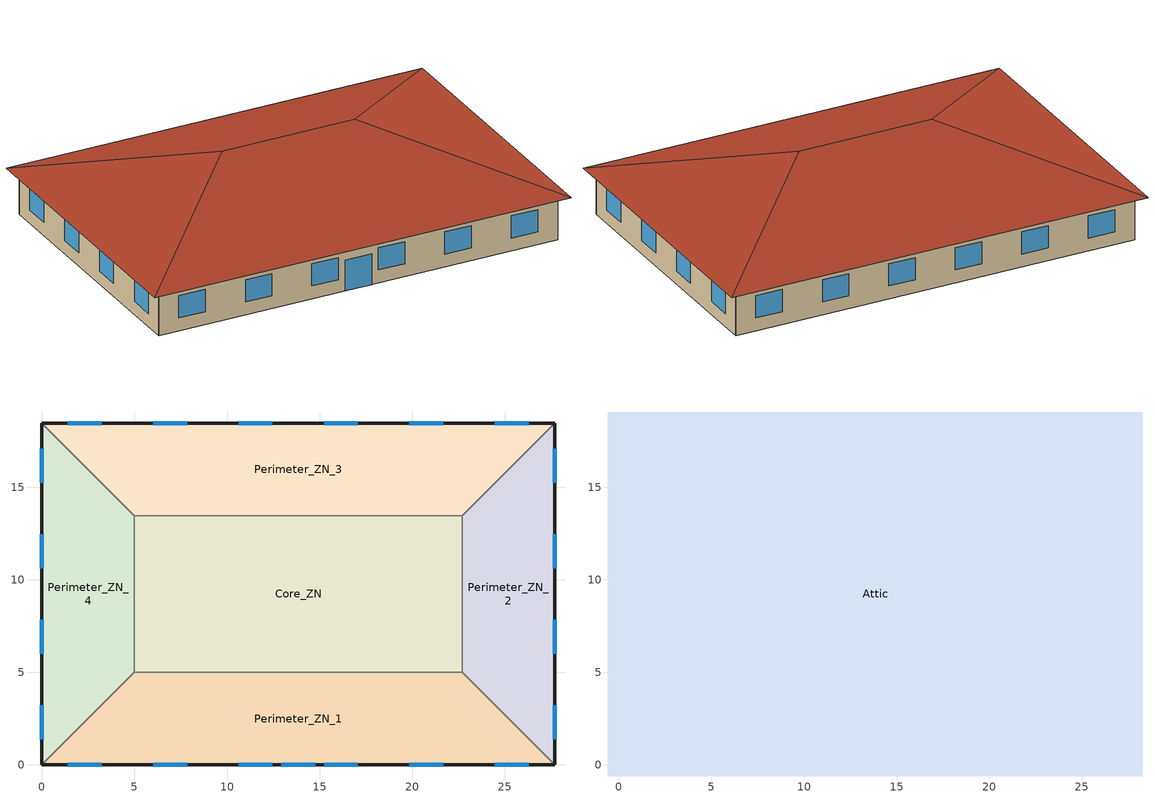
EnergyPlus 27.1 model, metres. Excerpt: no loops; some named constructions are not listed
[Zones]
Core_ZN
 floor ground (ext-slab): 5,13.46 22.69,13.46 22.69,5 5,5 z0
 wall to Perimeter_ZN_1 (int-walls): 5,5 22.69,5 z0:3.05
 wall to Perimeter_ZN_2 (int-walls): 22.69,5 22.69,13.46 z0:3.05
 wall to Perimeter_ZN_3 (int-walls): 22.69,13.46 5,13.46 z0:3.05
 wall to Perimeter_ZN_4 (int-walls): 5,13.46 5,5 z0:3.05
Perimeter_ZN_1
 floor ground (ext-slab): 27.69,0 0,0 5,5 22.69,5 z0
 wall outside (ext-walls): 0,0 27.69,0 z0:3.05
 wall to Perimeter_ZN_4 (int-walls): 5,5 0,0 z0:3.05
 wall to Perimeter_ZN_2 (int-walls): 27.69,0 22.69,5 z0:3.05
 window (TCwindow): 1.39,0 3.22,0 z0.9:2.42
 window (window_south): 6.01,0 7.84,0 / 10.62,0 12.45,0 / 15.24,0 17.07,0 / 19.85,0 21.68,0 / 24.47,0 26.3,0 z0.9:2.42; 12.93,0 14.76,0 z0:2.13
Perimeter_ZN_2
 floor ground (ext-slab): 22.69,13.46 27.69,18.46 27.69,0 22.69,5 z0
 wall outside (ext-walls): 27.69,0 27.69,18.46 z0:3.05
 wall to Perimeter_ZN_3 (int-walls): 27.69,18.46 22.69,13.46 z0:3.05
 window (window_east): 27.69,15.24 27.69,17.07 / 27.69,10.62 27.69,12.45 / 27.69,6.01 27.69,7.84 / 27.69,1.39 27.69,3.22 z0.9:2.42
Perimeter_ZN_3
 floor ground (ext-slab): 5,13.46 0,18.46 27.69,18.46 22.69,13.46 z0
 wall outside (ext-walls): 27.69,18.46 0,18.46 z0:3.05
 wall to Perimeter_ZN_4 (int-walls): 0,18.46 5,13.46 z0:3.05
 window (window_north): 26.3,18.46 24.47,18.46 / 21.68,18.46 19.85,18.46 / 17.07,18.46 15.24,18.46 / 12.45,18.46 10.62,18.46 / 7.84,18.46 6.01,18.46 / 3.22,18.46 1.39,18.46 z0.9:2.42
Perimeter_ZN_4
 floor ground (ext-slab): 5,5 0,0 0,18.46 5,13.46 z0
 wall outside (ext-walls): 0,18.46 0,0 z0:3.05
 window (window_west): 0,3.22 0,1.39 / 0,7.84 0,6.01 / 0,12.45 0,10.62 / 0,17.07 0,15.24 z0.9:2.42
Attic
 floor ground (exposed-floor): -0.6,19.06 0,18.46 0,0 -0.6,-0.6 z3.05; 0,0 27.69,0 28.29,-0.6 -0.6,-0.6 z3.05; 28.29,19.06 28.29,-0.6 27.69,0 27.69,18.46 z3.05; -0.6,19.06 28.29,19.06 27.69,18.46 0,18.46 z3.05
 floor to Perimeter_ZN_1 (INT-FLOOR-TOPSIDE): 0,0 5,5 22.69,5 27.69,0 z3.05
 floor to Perimeter_ZN_4 (INT-FLOOR-TOPSIDE): 5,13.46 5,5 0,0 0,18.46 z3.05
 floor to Perimeter_ZN_2 (INT-FLOOR-TOPSIDE): 22.69,5 22.69,13.46 27.69,18.46 27.69,0 z3.05
 floor to Core_ZN (INT-FLOOR-TOPSIDE): 5,13.46 22.69,13.46 22.69,5 5,5 z3.05
 floor to Perimeter_ZN_3 (INT-FLOOR-TOPSIDE): 0,18.46 27.69,18.46 22.69,13.46 5,13.46 z3.05
 roof outside (roofs): 28.29,19.06,3.05 -0.6,19.06,3.05 9.23,9.23,6.33 18.46,9.23,6.33; -0.6,19.06,3.05 -0.6,-0.6,3.05 9.23,9.23,6.33; 28.29,-0.6,3.05 28.29,19.06,3.05 18.46,9.23,6.33; -0.6,-0.6,3.05 28.29,-0.6,3.05 18.46,9.23,6.33 9.23,9.23,6.33
[MaterialProperty:GlazingSpectralData]
WO18RT35SP: 0.3, 0, 0.04, 0.04, 0.305, 0, 0.04, 0.04, 0.31, 0, 0.04, 0.04, 0.315, 0, 0.04, 0.04, 0.32, 0, 0.04, 0.04, 0.325, 0, 0.04, 0.04, 0.33, 0, 0.04, 0.04, 0.335, 0, 0.04, 0.04, 0.34, 0, 0.04, 0.04, 0.345, 0, 0.04, 0.04, 0.35, 0, 0.04, 0.04, 0.355, 0.003, 0.04, 0.04, 0.36, 0.004, 0.04, 0.04, 0.365, 0.005, 0.04, 0.04, 0.37, 0.006, 0.04, 0.04, 0.375, 0.007, 0.04, 0.04, 0.38, 0.008, 0.04, 0.04, 0.385, 0.015, 0.041, 0.041, 0.39, 0.041, 0.042, 0.042, 0.395, 0.089, 0.044, 0.044, 0.4, 0.132, 0.045, 0.045, 0.405, 0.157, 0.046, 0.046, 0.41, 0.188, 0.048, 0.048, 0.415, 0.222, 0.049, 0.049, 0.42, 0.256, 0.05, 0.05, 0.425, 0.293, 0.052, 0.052, 0.43, 0.336, 0.053, 0.053, 0.435, 0.371, 0.055, 0.055, 0.44, 0.412, 0.056, 0.056, 0.445, 0.446, 0.058, 0.058, 0.45, 0.474, 0.059, 0.059, 0.455, 0.498, 0.06, 0.06, 0.46, 0.52, 0.061, 0.061, 0.465, 0.542, 0.062, 0.062, 0.47, 0.567, 0.063, 0.063, 0.475, 0.591, 0.064, 0.064, 0.48, 0.618, 0.065, 0.065, 0.485, 0.643, 0.066, 0.066, 0.49, 0.666, 0.067, 0.067, 0.495, 0.683, 0.067, 0.067, 0.5, 0.691, 0.068, 0.068, 0.505, 0.684, 0.067, 0.067, 0.51, 0.668, 0.067, 0.067, 0.515, 0.648, 0.066, 0.066, 0.52, 0.632, 0.065, 0.065, 0.525, 0.624, 0.065, 0.065, 0.53, 0.622, 0.065, 0.065, 0.535, 0.624, 0.065, 0.065, 0.54, 0.627, 0.065, 0.065, 0.545, 0.63, 0.065, 0.065, 0.55, 0.635, 0.065, 0.065, 0.555, 0.636, 0.065, 0.065, 0.56, 0.636, 0.065, 0.065, 0.565, 0.635, 0.065, 0.065, 0.57, 0.63, 0.065, 0.065, 0.575, 0.624, 0.065, 0.065, 0.58, 0.616, 0.065, 0.065, 0.585, 0.607, 0.064, 0.064, 0.59, 0.597, 0.064, 0.064, 0.595, 0.588, 0.064, 0.064, 0.6, 0.581, 0.063, 0.063, 0.605, 0.573, 0.063, 0.063, 0.61, 0.567, 0.063, 0.063, 0.615, 0.56, 0.062, 0.062, 0.62, 0.555, 0.062, 0.062, 0.625, 0.551, 0.062, 0.062, 0.63, 0.547, 0.062, 0.062, 0.635, 0.545, 0.062, 0.062, 0.64, 0.544, 0.062, 0.062, 0.645, 0.545, 0.062, 0.062, 0.65, 0.545, 0.062, 0.062, 0.655, 0.547, 0.062, 0.062, 0.66, 0.551, 0.062, 0.062, 0.665, 0.555, 0.062, 0.062, 0.67, 0.559, 0.062, 0.062, 0.675, 0.564, 0.063, 0.063, 0.68, 0.569, 0.063, 0.063, 0.685, 0.573, 0.063, 0.063, 0.69, 0.578, 0.063, 0.063, 0.695, 0.583, 0.063, 0.063, 0.7, 0.588, 0.064, 0.064, 0.705, 0.595, 0.064, 0.064, 0.71, 0.601, 0.064, 0.064, 0.715, 0.608, 0.064, 0.064, 0.72, 0.612, 0.064, 0.064, 0.725, 0.615, 0.065, 0.065, 0.73, 0.62, 0.065, 0.065, 0.735, 0.624, 0.065, 0.065, 0.74, 0.628, 0.065, 0.065, 0.745, 0.632, 0.065, 0.065, 0.75, 0.636, 0.065, 0.065, 0.755, 0.64, 0.066, 0.066, 0.76, 0.647, 0.066, 0.066, 0.765, 0.651, 0.066, 0.066, 0.77, 0.656, 0.066, 0.066, 0.775, 0.661, 0.066, 0.066, 0.78, 0.662, 0.066, 0.066, 0.785, 0.666, 0.067, 0.067, 0.79, 0.669, 0.067, 0.067, 0.795, 0.671, 0.067, 0.067, 0.8, 0.676, 0.067, 0.067, 0.805, 0.678, 0.067, 0.067, 0.81, 0.678, 0.067, 0.067, 0.815, 0.68, 0.067, 0.067, 0.82, 0.681, 0.067, 0.067, 0.825, 0.681, 0.067, 0.067, 0.83, 0.68, 0.067, 0.067, 0.835, 0.682, 0.067, 0.067, 0.84, 0.678, 0.067, 0.067, 0.845, 0.678, 0.067, 0.067, 0.85, 0.677, 0.067, 0.067, 0.855, 0.675, 0.067, 0.067, 0.86, 0.672, 0.067, 0.067, 0.865, 0.671, 0.067, 0.067, 0.87, 0.671, 0.067, 0.067, 0.875, 0.67, 0.067, 0.067, 0.88, 0.665, 0.067, 0.067, 0.885, 0.665, 0.067, 0.067, 0.89, 0.659, 0.066, 0.066, 0.895, 0.658, 0.066, 0.066, 0.9, 0.655, 0.066, 0.066, 0.905, 0.648, 0.066, 0.066, 0.91, 0.642, 0.066, 0.066, 0.915, 0.638, 0.066, 0.066, 0.92, 0.634, 0.065, 0.065, 0.925, 0.633, 0.065, 0.065, 0.93, 0.629, 0.065, 0.065, 0.935, 0.628, 0.065, 0.065, 0.94, 0.622, 0.065, 0.065, 0.945, 0.619, 0.065, 0.065, 0.95, 0.616, 0.065, 0.065, 0.955, 0.612, 0.064, 0.064, 0.96, 0.605, 0.064, 0.064, 0.965, 0.602, 0.064, 0.064, 0.97, 0.597, 0.064, 0.064, 0.975, 0.593, 0.064, 0.064, 0.98, 0.591, 0.064, 0.064, 0.985, 0.588, 0.064, 0.064, 0.99, 0.581, 0.063, 0.063, 0.995, 0.576, 0.063, 0.063, 1, 0.572, 0.063, 0.063, 1.005, 0.57, 0.063, 0.063, 1.01, 0.569, 0.063, 0.063, 1.015, 0.568, 0.063, 0.063, 1.02, 0.568, 0.063, 0.063, 1.025, 0.568, 0.063, 0.063, 1.03, 0.57, 0.063, 0.063, 1.035, 0.572, 0.063, 0.063, 1.04, 0.575, 0.063, 0.063, 1.045, 0.581, 0.063, 0.063, 1.05, 0.585, 0.063, 0.063, 1.055, 0.59, 0.064, 0.064, 1.06, 0.593, 0.064, 0.064, 1.065, 0.596, 0.064, 0.064, 1.07, 0.598, 0.064, 0.064, 1.075, 0.602, 0.064, 0.064, 1.08, 0.605, 0.064, 0.064, 1.085, 0.612, 0.064, 0.064, 1.09, 0.617, 0.065, 0.065, 1.095, 0.622, 0.065, 0.065, 1.1, 0.626, 0.065, 0.065, 1.105, 0.629, 0.065, 0.065, 1.11, 0.634, 0.065, 0.065, 1.115, 0.636, 0.065, 0.065, 1.12, 0.638, 0.066, 0.066, 1.125, 0.639, 0.066, 0.066, 1.13, 0.64, 0.066, 0.066, 1.135, 0.638, 0.066, 0.066, 1.14, 0.638, 0.066, 0.066, 1.145, 0.637, 0.065, 0.065, 1.15, 0.634, 0.065, 0.065, 1.155, 0.632, 0.065, 0.065, 1.16, 0.632, 0.065, 0.065, 1.165, 0.631, 0.065, 0.065, 1.17, 0.627, 0.065, 0.065, 1.175, 0.624, 0.065, 0.065, 1.18, 0.618, 0.065, 0.065, 1.185, 0.611, 0.064, 0.064, 1.19, 0.601, 0.064, 0.064, 1.195, 0.6, 0.064, 0.064, 1.2, 0.605, 0.064, 0.064, 1.205, 0.611, 0.064, 0.064, 1.21, 0.619, 0.065, 0.065, 1.215, 0.625, 0.065, 0.065, 1.22, 0.634, 0.065, 0.065, 1.225, 0.64, 0.066, 0.066, 1.23, 0.644, 0.066, 0.066, 1.235, 0.647, 0.066, 0.066, 1.24, 0.65, 0.066, 0.066, 1.245, 0.653, 0.066, 0.066, 1.25, 0.656, 0.066, 0.066, 1.255, 0.658, 0.066, 0.066, 1.26, 0.661, 0.066, 0.066, 1.265, 0.662, 0.066, 0.066, 1.27, 0.667, 0.067, 0.067, 1.275, 0.668, 0.067, 0.067, 1.28, 0.671, 0.067, 0.067, 1.285, 0.675, 0.067, 0.067, 1.29, 0.678, 0.067, 0.067, 1.295, 0.679, 0.067, 0.067, 1.3, 0.682, 0.067, 0.067, 1.305, 0.684, 0.067, 0.067, 1.31, 0.687, 0.067, 0.067, 1.315, 0.689, 0.068, 0.068, 1.32, 0.692, 0.068, 0.068, 1.325, 0.693, 0.068, 0.068, 1.33, 0.695, 0.068, 0.068, 1.335, 0.697, 0.068, 0.068, 1.34, 0.698, 0.068, 0.068, 1.345, 0.698, 0.068, 0.068, 1.35, 0.698, 0.068, 0.068, 1.355, 0.695, 0.068, 0.068, 1.36, 0.692, 0.068, 0.068, 1.365, 0.692, 0.068, 0.068, 1.37, 0.687, 0.067, 0.067, 1.375, 0.682, 0.067, 0.067, 1.38, 0.676, 0.067, 0.067, 1.385, 0.678, 0.067, 0.067, 1.39, 0.676, 0.067, 0.067, 1.395, 0.675, 0.067, 0.067, 1.4, 0.676, 0.067, 0.067, 1.405, 0.675, 0.067, 0.067, 1.41, 0.671, 0.067, 0.067, 1.415, 0.67, 0.067, 0.067, 1.42, 0.673, 0.067, 0.067, 1.425, 0.671, 0.067, 0.067, 1.43, 0.668, 0.067, 0.067, 1.435, 0.67, 0.067, 0.067, 1.44, 0.67, 0.067, 0.067, 1.445, 0.668, 0.067, 0.067, 1.45, 0.67, 0.067, 0.067, 1.455, 0.67, 0.067, 0.067, 1.46, 0.673, 0.067, 0.067, 1.465, 0.676, 0.067, 0.067, 1.47, 0.681, 0.067, 0.067, 1.475, 0.684, 0.067, 0.067, 1.48, 0.689, 0.068, 0.068, 1.485, 0.69, 0.068, 0.068, 1.49, 0.695, 0.068, 0.068, 1.495, 0.698, 0.068, 0.068, 1.5, 0.703, 0.068, 0.068, 1.505, 0.706, 0.068, 0.068, 1.51, 0.711, 0.068, 0.068, 1.515, 0.714, 0.069, 0.069, 1.52, 0.718, 0.069, 0.069, 1.525, 0.719, 0.069, 0.069, 1.53, 0.724, 0.069, 0.069, 1.535, 0.724, 0.069, 0.069, 1.54, 0.728, 0.069, 0.069, 1.545, 0.728, 0.069, 0.069, 1.55, 0.728, 0.069, 0.069, 1.555, 0.728, 0.069, 0.069, 1.56, 0.728, 0.069, 0.069, 1.565, 0.728, 0.069, 0.069, 1.57, 0.728, 0.069, 0.069, 1.575, 0.728, 0.069, 0.069, 1.58, 0.729, 0.069, 0.069, 1.585, 0.731, 0.069, 0.069, 1.59, 0.733, 0.069, 0.069, 1.595, 0.735, 0.069, 0.069, 1.6, 0.736, 0.069, 0.069, 1.605, 0.738, 0.07, 0.07, 1.61, 0.74, 0.07, 0.07, 1.615, 0.741, 0.07, 0.07, 1.62, 0.741, 0.07, 0.07, 1.625, 0.741, 0.07, 0.07, 1.63, 0.741, 0.07, 0.07, 1.635, 0.741, 0.07, 0.07, 1.64, 0.741, 0.07, 0.07, 1.645, 0.743, 0.07, 0.07, 1.65, 0.741, 0.07, 0.07, 1.655, 0.74, 0.07, 0.07, 1.66, 0.736, 0.069, 0.069, 1.665, 0.735, 0.069, 0.069, 1.67, 0.724, 0.069, 0.069, 1.675, 0.716, 0.069, 0.069, 1.68, 0.698, 0.068, 0.068, 1.685, 0.673, 0.067, 0.067, 1.69, 0.608, 0.064, 0.064, 1.695, 0.574, 0.063, 0.063, 1.7, 0.521, 0.061, 0.061, 1.705, 0.493, 0.06, 0.06, 1.71, 0.499, 0.06, 0.06, 1.715, 0.507, 0.06, 0.06, 1.72, 0.512, 0.06, 0.06, 1.725, 0.526, 0.061, 0.061, 1.73, 0.548, 0.062, 0.062, 1.735, 0.546, 0.062, 0.062, 1.74, 0.533, 0.061, 0.061, 1.745, 0.527, 0.061, 0.061, 1.75, 0.522, 0.061, 0.061, 1.755, 0.53, 0.061, 0.061, 1.76, 0.552, 0.062, 0.062, 1.765, 0.568, 0.063, 0.063, 1.77, 0.589, 0.064, 0.064, 1.775, 0.6, 0.064, 0.064, 1.78, 0.619, 0.065, 0.065, 1.785, 0.625, 0.065, 0.065, 1.79, 0.63, 0.065, 0.065, 1.795, 0.632, 0.065, 0.065, 1.8, 0.635, 0.065, 0.065, 1.805, 0.637, 0.065, 0.065, 1.81, 0.638, 0.066, 0.066, 1.815, 0.638, 0.066, 0.066, 1.82, 0.638, 0.066, 0.066, 1.825, 0.64, 0.066, 0.066, 1.83, 0.646, 0.066, 0.066, 1.835, 0.649, 0.066, 0.066, 1.84, 0.656, 0.066, 0.066, 1.845, 0.658, 0.066, 0.066, 1.85, 0.667, 0.067, 0.067, 1.855, 0.673, 0.067, 0.067, 1.86, 0.681, 0.067, 0.067, 1.865, 0.681, 0.067, 0.067, 1.87, 0.684, 0.067, 0.067, 1.875, 0.687, 0.067, 0.067, 1.88, 0.687, 0.067, 0.067, 1.885, 0.685, 0.067, 0.067, 1.89, 0.685, 0.067, 0.067, 1.895, 0.685, 0.067, 0.067, 1.9, 0.689, 0.068, 0.068, 1.905, 0.682, 0.067, 0.067, 1.91, 0.682, 0.067, 0.067, 1.915, 0.679, 0.067, 0.067, 1.92, 0.681, 0.067, 0.067, 1.925, 0.678, 0.067, 0.067, 1.93, 0.679, 0.067, 0.067, 1.935, 0.679, 0.067, 0.067, 1.94, 0.679, 0.067, 0.067, 1.945, 0.681, 0.067, 0.067, 1.95, 0.684, 0.067, 0.067, 1.955, 0.685, 0.067, 0.067, 1.96, 0.687, 0.067, 0.067, 1.965, 0.685, 0.067, 0.067, 1.97, 0.685, 0.067, 0.067, 1.975, 0.687, 0.067, 0.067, 1.98, 0.684, 0.067, 0.067, 1.985, 0.684, 0.067, 0.067, 1.99, 0.682, 0.067, 0.067, 1.995, 0.681, 0.067, 0.067, 2, 0.678, 0.067, 0.067, 2.005, 0.673, 0.067, 0.067, 2.01, 0.662, 0.066, 0.066, 2.015, 0.655, 0.066, 0.066, 2.02, 0.646, 0.066, 0.066, 2.025, 0.638, 0.066, 0.066, 2.03, 0.63, 0.065, 0.065, 2.035, 0.622, 0.065, 0.065, 2.04, 0.614, 0.065, 0.065, 2.045, 0.608, 0.064, 0.064, 2.05, 0.598, 0.064, 0.064, 2.055, 0.593, 0.064, 0.064, 2.06, 0.582, 0.063, 0.063, 2.065, 0.575, 0.063, 0.063, 2.07, 0.569, 0.063, 0.063, 2.075, 0.568, 0.063, 0.063, 2.08, 0.565, 0.063, 0.063, 2.085, 0.565, 0.063, 0.063, 2.09, 0.566, 0.063, 0.063, 2.095, 0.566, 0.063, 0.063, 2.1, 0.57, 0.063, 0.063, 2.105, 0.571, 0.063, 0.063, 2.11, 0.575, 0.063, 0.063, 2.115, 0.577, 0.063, 0.063, 2.12, 0.581, 0.063, 0.063, 2.125, 0.582, 0.063, 0.063, 2.13, 0.582, 0.063, 0.063, 2.135, 0.581, 0.063, 0.063, 2.14, 0.582, 0.063, 0.063, 2.145, 0.583, 0.063, 0.063, 2.15, 0.586, 0.063, 0.063, 2.155, 0.585, 0.063, 0.063, 2.16, 0.585, 0.063, 0.063, 2.165, 0.585, 0.063, 0.063, 2.17, 0.585, 0.063, 0.063, 2.175, 0.585, 0.063, 0.063, 2.18, 0.583, 0.063, 0.063, 2.185, 0.581, 0.063, 0.063, 2.19, 0.573, 0.063, 0.063, 2.195, 0.569, 0.063, 0.063, 2.2, 0.56, 0.062, 0.062, 2.205, 0.556, 0.062, 0.062, 2.21, 0.551, 0.062, 0.062, 2.215, 0.545, 0.062, 0.062, 2.22, 0.532, 0.061, 0.061, 2.225, 0.521, 0.061, 0.061, 2.23, 0.505, 0.06, 0.06, 2.235, 0.486, 0.059, 0.059, 2.24, 0.456, 0.058, 0.058, 2.245, 0.429, 0.057, 0.057, 2.25, 0.375, 0.055, 0.055, 2.255, 0.33, 0.053, 0.053, 2.26, 0.263, 0.051, 0.051, 2.265, 0.22, 0.049, 0.049, 2.27, 0.167, 0.047, 0.047, 2.275, 0.142, 0.046, 0.046, 2.28, 0.111, 0.044, 0.044, 2.285, 0.093, 0.044, 0.044, 2.29, 0.076, 0.043, 0.043, 2.295, 0.063, 0.043, 0.043, 2.3, 0.052, 0.042, 0.042, 2.305, 0.049, 0.042, 0.042, 2.31, 0.057, 0.042, 0.042, 2.315, 0.068, 0.043, 0.043, 2.32, 0.084, 0.043, 0.043, 2.325, 0.089, 0.044, 0.044, 2.33, 0.097, 0.044, 0.044, 2.335, 0.099, 0.044, 0.044, 2.34, 0.1, 0.044, 0.044, 2.345, 0.1, 0.044, 0.044, 2.35, 0.101, 0.044, 0.044, 2.355, 0.11, 0.044, 0.044, 2.36, 0.121, 0.045, 0.045, 2.365, 0.125, 0.045, 0.045, 2.37, 0.13, 0.045, 0.045, 2.375, 0.132, 0.045, 0.045, 2.38, 0.131, 0.045, 0.045, 2.385, 0.131, 0.045, 0.045, 2.39, 0.134, 0.045, 0.045, 2.395, 0.138, 0.046, 0.046, 2.4, 0.143, 0.046, 0.046, 2.405, 0.148, 0.046, 0.046, 2.41, 0.153, 0.046, 0.046, 2.415, 0.152, 0.046, 0.046, 2.42, 0.149, 0.046, 0.046, 2.425, 0.144, 0.046, 0.046, 2.43, 0.132, 0.045, 0.045, 2.435, 0.128, 0.045, 0.045, 2.44, 0.125, 0.045, 0.045, 2.445, 0.124, 0.045, 0.045, 2.45, 0.116, 0.045, 0.045, 2.455, 0.113, 0.045, 0.045, 2.46, 0.114, 0.045, 0.045, 2.465, 0.117, 0.045, 0.045, 2.47, 0.126, 0.045, 0.045, 2.475, 0.128, 0.045, 0.045, 2.48, 0.129, 0.045, 0.045, 2.485, 0.135, 0.045, 0.045, 2.49, 0.145, 0.046, 0.046, 2.495, 0.15, 0.046, 0.046, 2.5, 0.155, 0.046, 0.046
WO18RT37SP: 0.3, 0, 0.04, 0.04, 0.305, 0, 0.04, 0.04, 0.31, 0, 0.04, 0.04, 0.315, 0, 0.04, 0.04, 0.32, 0, 0.04, 0.04, 0.325, 0, 0.04, 0.04, 0.33, 0, 0.04, 0.04, 0.335, 0, 0.04, 0.04, 0.34, 0, 0.04, 0.04, 0.345, 0, 0.04, 0.04, 0.35, 0, 0.04, 0.04, 0.355, 0.003, 0.04, 0.04, 0.36, 0.003, 0.04, 0.04, 0.365, 0.004, 0.04, 0.04, 0.37, 0.004, 0.04, 0.04, 0.375, 0.005, 0.04, 0.04, 0.38, 0.005, 0.04, 0.04, 0.385, 0.011, 0.04, 0.04, 0.39, 0.032, 0.041, 0.041, 0.395, 0.079, 0.043, 0.043, 0.4, 0.123, 0.045, 0.045, 0.405, 0.148, 0.046, 0.046, 0.41, 0.178, 0.047, 0.047, 0.415, 0.21, 0.048, 0.048, 0.42, 0.243, 0.05, 0.05, 0.425, 0.279, 0.051, 0.051, 0.43, 0.321, 0.053, 0.053, 0.435, 0.355, 0.054, 0.054, 0.44, 0.395, 0.056, 0.056, 0.445, 0.429, 0.057, 0.057, 0.45, 0.457, 0.058, 0.058, 0.455, 0.48, 0.059, 0.059, 0.46, 0.502, 0.06, 0.06, 0.465, 0.524, 0.061, 0.061, 0.47, 0.55, 0.062, 0.062, 0.475, 0.575, 0.063, 0.063, 0.48, 0.603, 0.064, 0.064, 0.485, 0.629, 0.065, 0.065, 0.49, 0.654, 0.066, 0.066, 0.495, 0.671, 0.067, 0.067, 0.5, 0.679, 0.067, 0.067, 0.505, 0.671, 0.067, 0.067, 0.51, 0.652, 0.066, 0.066, 0.515, 0.63, 0.065, 0.065, 0.52, 0.612, 0.064, 0.064, 0.525, 0.603, 0.064, 0.064, 0.53, 0.6, 0.064, 0.064, 0.535, 0.603, 0.064, 0.064, 0.54, 0.606, 0.064, 0.064, 0.545, 0.61, 0.064, 0.064, 0.55, 0.615, 0.065, 0.065, 0.555, 0.617, 0.065, 0.065, 0.56, 0.617, 0.065, 0.065, 0.565, 0.616, 0.065, 0.065, 0.57, 0.612, 0.064, 0.064, 0.575, 0.606, 0.064, 0.064, 0.58, 0.598, 0.064, 0.064, 0.585, 0.589, 0.064, 0.064, 0.59, 0.579, 0.063, 0.063, 0.595, 0.571, 0.063, 0.063, 0.6, 0.564, 0.063, 0.063, 0.605, 0.557, 0.062, 0.062, 0.61, 0.551, 0.062, 0.062, 0.615, 0.545, 0.062, 0.062, 0.62, 0.54, 0.062, 0.062, 0.625, 0.536, 0.061, 0.061, 0.63, 0.533, 0.061, 0.061, 0.635, 0.531, 0.061, 0.061, 0.64, 0.531, 0.061, 0.061, 0.645, 0.532, 0.061, 0.061, 0.65, 0.532, 0.061, 0.061, 0.655, 0.535, 0.061, 0.061, 0.66, 0.54, 0.062, 0.062, 0.665, 0.544, 0.062, 0.062, 0.67, 0.549, 0.062, 0.062, 0.675, 0.554, 0.062, 0.062, 0.68, 0.559, 0.062, 0.062, 0.685, 0.563, 0.063, 0.063, 0.69, 0.569, 0.063, 0.063, 0.695, 0.575, 0.063, 0.063, 0.7, 0.58, 0.063, 0.063, 0.705, 0.587, 0.063, 0.063, 0.71, 0.593, 0.064, 0.064, 0.715, 0.602, 0.064, 0.064, 0.72, 0.606, 0.064, 0.064, 0.725, 0.61, 0.064, 0.064, 0.73, 0.615, 0.065, 0.065, 0.735, 0.619, 0.065, 0.065, 0.74, 0.624, 0.065, 0.065, 0.745, 0.627, 0.065, 0.065, 0.75, 0.632, 0.065, 0.065, 0.755, 0.637, 0.065, 0.065, 0.76, 0.643, 0.066, 0.066, 0.765, 0.648, 0.066, 0.066, 0.77, 0.653, 0.066, 0.066, 0.775, 0.658, 0.066, 0.066, 0.78, 0.659, 0.066, 0.066, 0.785, 0.663, 0.067, 0.067, 0.79, 0.666, 0.067, 0.067, 0.795, 0.669, 0.067, 0.067, 0.8, 0.674, 0.067, 0.067, 0.805, 0.675, 0.067, 0.067, 0.81, 0.676, 0.067, 0.067, 0.815, 0.679, 0.067, 0.067, 0.82, 0.679, 0.067, 0.067, 0.825, 0.679, 0.067, 0.067, 0.83, 0.679, 0.067, 0.067, 0.835, 0.68, 0.067, 0.067, 0.84, 0.677, 0.067, 0.067, 0.845, 0.676, 0.067, 0.067, 0.85, 0.676, 0.067, 0.067, 0.855, 0.674, 0.067, 0.067, 0.86, 0.671, 0.067, 0.067, 0.865, 0.669, 0.067, 0.067, 0.87, 0.669, 0.067, 0.067, 0.875, 0.668, 0.067, 0.067, 0.88, 0.663, 0.067, 0.067, 0.885, 0.663, 0.067, 0.067, 0.89, 0.658, 0.066, 0.066, 0.895, 0.657, 0.066, 0.066, 0.9, 0.653, 0.066, 0.066, 0.905, 0.646, 0.066, 0.066, 0.91, 0.641, 0.066, 0.066, 0.915, 0.636, 0.065, 0.065, 0.92, 0.632, 0.065, 0.065, 0.925, 0.631, 0.065, 0.065, 0.93, 0.627, 0.065, 0.065, 0.935, 0.626, 0.065, 0.065, 0.94, 0.619, 0.065, 0.065, 0.945, 0.617, 0.065, 0.065, 0.95, 0.614, 0.065, 0.065, 0.955, 0.609, 0.064, 0.064, 0.96, 0.603, 0.064, 0.064, 0.965, 0.599, 0.064, 0.064, 0.97, 0.594, 0.064, 0.064, 0.975, 0.59, 0.064, 0.064, 0.98, 0.588, 0.064, 0.064, 0.985, 0.585, 0.063, 0.063, 0.99, 0.578, 0.063, 0.063, 0.995, 0.573, 0.063, 0.063, 1, 0.568, 0.063, 0.063, 1.005, 0.566, 0.063, 0.063, 1.01, 0.565, 0.063, 0.063, 1.015, 0.564, 0.063, 0.063, 1.02, 0.564, 0.063, 0.063, 1.025, 0.564, 0.063, 0.063, 1.03, 0.565, 0.063, 0.063, 1.035, 0.567, 0.063, 0.063, 1.04, 0.57, 0.063, 0.063, 1.045, 0.577, 0.063, 0.063, 1.05, 0.581, 0.063, 0.063, 1.055, 0.586, 0.063, 0.063, 1.06, 0.59, 0.064, 0.064, 1.065, 0.593, 0.064, 0.064, 1.07, 0.595, 0.064, 0.064, 1.075, 0.599, 0.064, 0.064, 1.08, 0.603, 0.064, 0.064, 1.085, 0.61, 0.064, 0.064, 1.09, 0.615, 0.065, 0.065, 1.095, 0.62, 0.065, 0.065, 1.1, 0.625, 0.065, 0.065, 1.105, 0.628, 0.065, 0.065, 1.11, 0.633, 0.065, 0.065, 1.115, 0.635, 0.065, 0.065, 1.12, 0.638, 0.066, 0.066, 1.125, 0.639, 0.066, 0.066, 1.13, 0.64, 0.066, 0.066, 1.135, 0.638, 0.066, 0.066, 1.14, 0.638, 0.066, 0.066, 1.145, 0.637, 0.065, 0.065, 1.15, 0.634, 0.065, 0.065, 1.155, 0.632, 0.065, 0.065, 1.16, 0.632, 0.065, 0.065, 1.165, 0.631, 0.065, 0.065, 1.17, 0.627, 0.065, 0.065, 1.175, 0.624, 0.065, 0.065, 1.18, 0.618, 0.065, 0.065, 1.185, 0.611, 0.064, 0.064, 1.19, 0.601, 0.064, 0.064, 1.195, 0.6, 0.064, 0.064, 1.2, 0.605, 0.064, 0.064, 1.205, 0.611, 0.064, 0.064, 1.21, 0.619, 0.065, 0.065, 1.215, 0.625, 0.065, 0.065, 1.22, 0.634, 0.065, 0.065, 1.225, 0.64, 0.066, 0.066, 1.23, 0.644, 0.066, 0.066, 1.235, 0.647, 0.066, 0.066, 1.24, 0.65, 0.066, 0.066, 1.245, 0.653, 0.066, 0.066, 1.25, 0.656, 0.066, 0.066, 1.255, 0.658, 0.066, 0.066, 1.26, 0.661, 0.066, 0.066, 1.265, 0.662, 0.066, 0.066, 1.27, 0.667, 0.067, 0.067, 1.275, 0.668, 0.067, 0.067, 1.28, 0.671, 0.067, 0.067, 1.285, 0.675, 0.067, 0.067, 1.29, 0.678, 0.067, 0.067, 1.295, 0.679, 0.067, 0.067, 1.3, 0.682, 0.067, 0.067, 1.305, 0.684, 0.067, 0.067, 1.31, 0.687, 0.067, 0.067, 1.315, 0.689, 0.068, 0.068, 1.32, 0.692, 0.068, 0.068, 1.325, 0.693, 0.068, 0.068, 1.33, 0.695, 0.068, 0.068, 1.335, 0.697, 0.068, 0.068, 1.34, 0.698, 0.068, 0.068, 1.345, 0.698, 0.068, 0.068, 1.35, 0.698, 0.068, 0.068, 1.355, 0.695, 0.068, 0.068, 1.36, 0.692, 0.068, 0.068, 1.365, 0.692, 0.068, 0.068, 1.37, 0.687, 0.067, 0.067, 1.375, 0.682, 0.067, 0.067, 1.38, 0.676, 0.067, 0.067, 1.385, 0.678, 0.067, 0.067, 1.39, 0.676, 0.067, 0.067, 1.395, 0.675, 0.067, 0.067, 1.4, 0.676, 0.067, 0.067, 1.405, 0.675, 0.067, 0.067, 1.41, 0.671, 0.067, 0.067, 1.415, 0.67, 0.067, 0.067, 1.42, 0.673, 0.067, 0.067, 1.425, 0.671, 0.067, 0.067, 1.43, 0.668, 0.067, 0.067, 1.435, 0.67, 0.067, 0.067, 1.44, 0.67, 0.067, 0.067, 1.445, 0.668, 0.067, 0.067, 1.45, 0.67, 0.067, 0.067, 1.455, 0.67, 0.067, 0.067, 1.46, 0.673, 0.067, 0.067, 1.465, 0.676, 0.067, 0.067, 1.47, 0.681, 0.067, 0.067, 1.475, 0.684, 0.067, 0.067, 1.48, 0.689, 0.068, 0.068, 1.485, 0.69, 0.068, 0.068, 1.49, 0.695, 0.068, 0.068, 1.495, 0.698, 0.068, 0.068, 1.5, 0.703, 0.068, 0.068, 1.505, 0.706, 0.068, 0.068, 1.51, 0.711, 0.068, 0.068, 1.515, 0.714, 0.069, 0.069, 1.52, 0.718, 0.069, 0.069, 1.525, 0.719, 0.069, 0.069, 1.53, 0.724, 0.069, 0.069, 1.535, 0.724, 0.069, 0.069, 1.54, 0.728, 0.069, 0.069, 1.545, 0.728, 0.069, 0.069, 1.55, 0.728, 0.069, 0.069, 1.555, 0.728, 0.069, 0.069, 1.56, 0.728, 0.069, 0.069, 1.565, 0.728, 0.069, 0.069, 1.57, 0.728, 0.069, 0.069, 1.575, 0.728, 0.069, 0.069, 1.58, 0.729, 0.069, 0.069, 1.585, 0.731, 0.069, 0.069, 1.59, 0.733, 0.069, 0.069, 1.595, 0.735, 0.069, 0.069, 1.6, 0.736, 0.069, 0.069, 1.605, 0.738, 0.07, 0.07, 1.61, 0.74, 0.07, 0.07, 1.615, 0.741, 0.07, 0.07, 1.62, 0.741, 0.07, 0.07, 1.625, 0.741, 0.07, 0.07, 1.63, 0.741, 0.07, 0.07, 1.635, 0.741, 0.07, 0.07, 1.64, 0.741, 0.07, 0.07, 1.645, 0.743, 0.07, 0.07, 1.65, 0.741, 0.07, 0.07, 1.655, 0.74, 0.07, 0.07, 1.66, 0.736, 0.069, 0.069, 1.665, 0.735, 0.069, 0.069, 1.67, 0.724, 0.069, 0.069, 1.675, 0.716, 0.069, 0.069, 1.68, 0.698, 0.068, 0.068, 1.685, 0.673, 0.067, 0.067, 1.69, 0.608, 0.064, 0.064, 1.695, 0.574, 0.063, 0.063, 1.7, 0.521, 0.061, 0.061, 1.705, 0.493, 0.06, 0.06, 1.71, 0.499, 0.06, 0.06, 1.715, 0.507, 0.06, 0.06, 1.72, 0.512, 0.06, 0.06, 1.725, 0.526, 0.061, 0.061, 1.73, 0.548, 0.062, 0.062, 1.735, 0.546, 0.062, 0.062, 1.74, 0.533, 0.061, 0.061, 1.745, 0.527, 0.061, 0.061, 1.75, 0.522, 0.061, 0.061, 1.755, 0.53, 0.061, 0.061, 1.76, 0.552, 0.062, 0.062, 1.765, 0.568, 0.063, 0.063, 1.77, 0.589, 0.064, 0.064, 1.775, 0.6, 0.064, 0.064, 1.78, 0.619, 0.065, 0.065, 1.785, 0.625, 0.065, 0.065, 1.79, 0.63, 0.065, 0.065, 1.795, 0.632, 0.065, 0.065, 1.8, 0.635, 0.065, 0.065, 1.805, 0.637, 0.065, 0.065, 1.81, 0.638, 0.066, 0.066, 1.815, 0.638, 0.066, 0.066, 1.82, 0.638, 0.066, 0.066, 1.825, 0.64, 0.066, 0.066, 1.83, 0.646, 0.066, 0.066, 1.835, 0.649, 0.066, 0.066, 1.84, 0.656, 0.066, 0.066, 1.845, 0.658, 0.066, 0.066, 1.85, 0.667, 0.067, 0.067, 1.855, 0.673, 0.067, 0.067, 1.86, 0.681, 0.067, 0.067, 1.865, 0.681, 0.067, 0.067, 1.87, 0.684, 0.067, 0.067, 1.875, 0.687, 0.067, 0.067, 1.88, 0.687, 0.067, 0.067, 1.885, 0.685, 0.067, 0.067, 1.89, 0.685, 0.067, 0.067, 1.895, 0.685, 0.067, 0.067, 1.9, 0.689, 0.068, 0.068, 1.905, 0.682, 0.067, 0.067, 1.91, 0.682, 0.067, 0.067, 1.915, 0.679, 0.067, 0.067, 1.92, 0.681, 0.067, 0.067, 1.925, 0.678, 0.067, 0.067, 1.93, 0.679, 0.067, 0.067, 1.935, 0.679, 0.067, 0.067, 1.94, 0.679, 0.067, 0.067, 1.945, 0.681, 0.067, 0.067, 1.95, 0.684, 0.067, 0.067, 1.955, 0.685, 0.067, 0.067, 1.96, 0.687, 0.067, 0.067, 1.965, 0.685, 0.067, 0.067, 1.97, 0.685, 0.067, 0.067, 1.975, 0.687, 0.067, 0.067, 1.98, 0.684, 0.067, 0.067, 1.985, 0.684, 0.067, 0.067, 1.99, 0.682, 0.067, 0.067, 1.995, 0.681, 0.067, 0.067, 2, 0.678, 0.067, 0.067, 2.005, 0.673, 0.067, 0.067, 2.01, 0.662, 0.066, 0.066, 2.015, 0.655, 0.066, 0.066, 2.02, 0.646, 0.066, 0.066, 2.025, 0.638, 0.066, 0.066, 2.03, 0.63, 0.065, 0.065, 2.035, 0.622, 0.065, 0.065, 2.04, 0.614, 0.065, 0.065, 2.045, 0.608, 0.064, 0.064, 2.05, 0.598, 0.064, 0.064, 2.055, 0.593, 0.064, 0.064, 2.06, 0.582, 0.063, 0.063, 2.065, 0.575, 0.063, 0.063, 2.07, 0.569, 0.063, 0.063, 2.075, 0.568, 0.063, 0.063, 2.08, 0.565, 0.063, 0.063, 2.085, 0.565, 0.063, 0.063, 2.09, 0.566, 0.063, 0.063, 2.095, 0.566, 0.063, 0.063, 2.1, 0.57, 0.063, 0.063, 2.105, 0.571, 0.063, 0.063, 2.11, 0.575, 0.063, 0.063, 2.115, 0.577, 0.063, 0.063, 2.12, 0.581, 0.063, 0.063, 2.125, 0.582, 0.063, 0.063, 2.13, 0.582, 0.063, 0.063, 2.135, 0.581, 0.063, 0.063, 2.14, 0.582, 0.063, 0.063, 2.145, 0.583, 0.063, 0.063, 2.15, 0.586, 0.063, 0.063, 2.155, 0.585, 0.063, 0.063, 2.16, 0.585, 0.063, 0.063, 2.165, 0.585, 0.063, 0.063, 2.17, 0.585, 0.063, 0.063, 2.175, 0.585, 0.063, 0.063, 2.18, 0.583, 0.063, 0.063, 2.185, 0.581, 0.063, 0.063, 2.19, 0.573, 0.063, 0.063, 2.195, 0.569, 0.063, 0.063, 2.2, 0.56, 0.062, 0.062, 2.205, 0.556, 0.062, 0.062, 2.21, 0.551, 0.062, 0.062, 2.215, 0.545, 0.062, 0.062, 2.22, 0.532, 0.061, 0.061, 2.225, 0.521, 0.061, 0.061, 2.23, 0.505, 0.06, 0.06, 2.235, 0.486, 0.059, 0.059, 2.24, 0.456, 0.058, 0.058, 2.245, 0.429, 0.057, 0.057, 2.25, 0.375, 0.055, 0.055, 2.255, 0.33, 0.053, 0.053, 2.26, 0.263, 0.051, 0.051, 2.265, 0.22, 0.049, 0.049, 2.27, 0.167, 0.047, 0.047, 2.275, 0.142, 0.046, 0.046, 2.28, 0.111, 0.044, 0.044, 2.285, 0.093, 0.044, 0.044, 2.29, 0.076, 0.043, 0.043, 2.295, 0.063, 0.043, 0.043, 2.3, 0.052, 0.042, 0.042, 2.305, 0.049, 0.042, 0.042, 2.31, 0.057, 0.042, 0.042, 2.315, 0.068, 0.043, 0.043, 2.32, 0.084, 0.043, 0.043, 2.325, 0.089, 0.044, 0.044, 2.33, 0.097, 0.044, 0.044, 2.335, 0.099, 0.044, 0.044, 2.34, 0.1, 0.044, 0.044, 2.345, 0.1, 0.044, 0.044, 2.35, 0.101, 0.044, 0.044, 2.355, 0.11, 0.044, 0.044, 2.36, 0.121, 0.045, 0.045, 2.365, 0.125, 0.045, 0.045, 2.37, 0.13, 0.045, 0.045, 2.375, 0.132, 0.045, 0.045, 2.38, 0.131, 0.045, 0.045, 2.385, 0.131, 0.045, 0.045, 2.39, 0.134, 0.045, 0.045, 2.395, 0.138, 0.046, 0.046, 2.4, 0.143, 0.046, 0.046, 2.405, 0.148, 0.046, 0.046, 2.41, 0.153, 0.046, 0.046, 2.415, 0.152, 0.046, 0.046, 2.42, 0.149, 0.046, 0.046, 2.425, 0.144, 0.046, 0.046, 2.43, 0.132, 0.045, 0.045, 2.435, 0.128, 0.045, 0.045, 2.44, 0.125, 0.045, 0.045, 2.445, 0.124, 0.045, 0.045, 2.45, 0.116, 0.045, 0.045, 2.455, 0.113, 0.045, 0.045, 2.46, 0.114, 0.045, 0.045, 2.465, 0.117, 0.045, 0.045, 2.47, 0.126, 0.045, 0.045, 2.475, 0.128, 0.045, 0.045, 2.48, 0.129, 0.045, 0.045, 2.485, 0.135, 0.045, 0.045, 2.49, 0.145, 0.046, 0.046, 2.495, 0.15, 0.046, 0.046, 2.5, 0.155, 0.046, 0.046
WO18RT39SP: 0.3, 0, 0.04, 0.04, 0.305, 0, 0.04, 0.04, 0.31, 0, 0.04, 0.04, 0.315, 0, 0.04, 0.04, 0.32, 0, 0.04, 0.04, 0.325, 0, 0.04, 0.04, 0.33, 0, 0.04, 0.04, 0.335, 0, 0.04, 0.04, 0.34, 0, 0.04, 0.04, 0.345, 0, 0.04, 0.04, 0.35, 0, 0.04, 0.04, 0.355, 0.002, 0.04, 0.04, 0.36, 0.002, 0.04, 0.04, 0.365, 0.003, 0.04, 0.04, 0.37, 0.003, 0.04, 0.04, 0.375, 0.003, 0.04, 0.04, 0.38, 0.004, 0.04, 0.04, 0.385, 0.007, 0.04, 0.04, 0.39, 0.026, 0.041, 0.041, 0.395, 0.071, 0.043, 0.043, 0.4, 0.116, 0.045, 0.045, 0.405, 0.139, 0.046, 0.046, 0.41, 0.168, 0.047, 0.047, 0.415, 0.199, 0.048, 0.048, 0.42, 0.23, 0.049, 0.049, 0.425, 0.266, 0.051, 0.051, 0.43, 0.306, 0.052, 0.052, 0.435, 0.339, 0.054, 0.054, 0.44, 0.379, 0.055, 0.055, 0.445, 0.413, 0.057, 0.057, 0.45, 0.44, 0.058, 0.058, 0.455, 0.463, 0.059, 0.059, 0.46, 0.485, 0.059, 0.059, 0.465, 0.507, 0.06, 0.06, 0.47, 0.533, 0.061, 0.061, 0.475, 0.559, 0.062, 0.062, 0.48, 0.589, 0.064, 0.064, 0.485, 0.616, 0.065, 0.065, 0.49, 0.642, 0.066, 0.066, 0.495, 0.66, 0.066, 0.066, 0.5, 0.668, 0.067, 0.067, 0.505, 0.658, 0.066, 0.066, 0.51, 0.637, 0.065, 0.065, 0.515, 0.612, 0.064, 0.064, 0.52, 0.592, 0.064, 0.064, 0.525, 0.582, 0.063, 0.063, 0.53, 0.579, 0.063, 0.063, 0.535, 0.582, 0.063, 0.063, 0.54, 0.586, 0.063, 0.063, 0.545, 0.59, 0.064, 0.064, 0.55, 0.595, 0.064, 0.064, 0.555, 0.598, 0.064, 0.064, 0.56, 0.599, 0.064, 0.064, 0.565, 0.598, 0.064, 0.064, 0.57, 0.594, 0.064, 0.064, 0.575, 0.588, 0.064, 0.064, 0.58, 0.581, 0.063, 0.063, 0.585, 0.571, 0.063, 0.063, 0.59, 0.562, 0.062, 0.062, 0.595, 0.554, 0.062, 0.062, 0.6, 0.548, 0.062, 0.062, 0.605, 0.541, 0.062, 0.062, 0.61, 0.535, 0.061, 0.061, 0.615, 0.53, 0.061, 0.061, 0.62, 0.526, 0.061, 0.061, 0.625, 0.522, 0.061, 0.061, 0.63, 0.519, 0.061, 0.061, 0.635, 0.517, 0.061, 0.061, 0.64, 0.518, 0.061, 0.061, 0.645, 0.519, 0.061, 0.061, 0.65, 0.52, 0.061, 0.061, 0.655, 0.524, 0.061, 0.061, 0.66, 0.529, 0.061, 0.061, 0.665, 0.533, 0.061, 0.061, 0.67, 0.538, 0.062, 0.062, 0.675, 0.544, 0.062, 0.062, 0.68, 0.549, 0.062, 0.062, 0.685, 0.554, 0.062, 0.062, 0.69, 0.56, 0.062, 0.062, 0.695, 0.567, 0.063, 0.063, 0.7, 0.572, 0.063, 0.063, 0.705, 0.58, 0.063, 0.063, 0.71, 0.586, 0.063, 0.063, 0.715, 0.595, 0.064, 0.064, 0.72, 0.6, 0.064, 0.064, 0.725, 0.604, 0.064, 0.064, 0.73, 0.609, 0.064, 0.064, 0.735, 0.613, 0.065, 0.065, 0.74, 0.619, 0.065, 0.065, 0.745, 0.623, 0.065, 0.065, 0.75, 0.628, 0.065, 0.065, 0.755, 0.633, 0.065, 0.065, 0.76, 0.639, 0.066, 0.066, 0.765, 0.644, 0.066, 0.066, 0.77, 0.65, 0.066, 0.066, 0.775, 0.655, 0.066, 0.066, 0.78, 0.656, 0.066, 0.066, 0.785, 0.66, 0.066, 0.066, 0.79, 0.664, 0.067, 0.067, 0.795, 0.667, 0.067, 0.067, 0.8, 0.672, 0.067, 0.067, 0.805, 0.673, 0.067, 0.067, 0.81, 0.674, 0.067, 0.067, 0.815, 0.677, 0.067, 0.067, 0.82, 0.678, 0.067, 0.067, 0.825, 0.678, 0.067, 0.067, 0.83, 0.677, 0.067, 0.067, 0.835, 0.679, 0.067, 0.067, 0.84, 0.675, 0.067, 0.067, 0.845, 0.675, 0.067, 0.067, 0.85, 0.675, 0.067, 0.067, 0.855, 0.673, 0.067, 0.067, 0.86, 0.669, 0.067, 0.067, 0.865, 0.668, 0.067, 0.067, 0.87, 0.668, 0.067, 0.067, 0.875, 0.667, 0.067, 0.067, 0.88, 0.662, 0.066, 0.066, 0.885, 0.662, 0.066, 0.066, 0.89, 0.657, 0.066, 0.066, 0.895, 0.655, 0.066, 0.066, 0.9, 0.652, 0.066, 0.066, 0.905, 0.644, 0.066, 0.066, 0.91, 0.639, 0.066, 0.066, 0.915, 0.634, 0.065, 0.065, 0.92, 0.63, 0.065, 0.065, 0.925, 0.628, 0.065, 0.065, 0.93, 0.625, 0.065, 0.065, 0.935, 0.624, 0.065, 0.065, 0.94, 0.617, 0.065, 0.065, 0.945, 0.614, 0.065, 0.065, 0.95, 0.612, 0.064, 0.064, 0.955, 0.607, 0.064, 0.064, 0.96, 0.6, 0.064, 0.064, 0.965, 0.596, 0.064, 0.064, 0.97, 0.591, 0.064, 0.064, 0.975, 0.587, 0.063, 0.063, 0.98, 0.585, 0.063, 0.063, 0.985, 0.581, 0.063, 0.063, 0.99, 0.575, 0.063, 0.063, 0.995, 0.57, 0.063, 0.063, 1, 0.564, 0.063, 0.063, 1.005, 0.562, 0.062, 0.062, 1.01, 0.561, 0.062, 0.062, 1.015, 0.559, 0.062, 0.062, 1.02, 0.559, 0.062, 0.062, 1.025, 0.56, 0.062, 0.062, 1.03, 0.561, 0.062, 0.062, 1.035, 0.563, 0.063, 0.063, 1.04, 0.566, 0.063, 0.063, 1.045, 0.573, 0.063, 0.063, 1.05, 0.577, 0.063, 0.063, 1.055, 0.583, 0.063, 0.063, 1.06, 0.586, 0.063, 0.063, 1.065, 0.59, 0.064, 0.064, 1.07, 0.592, 0.064, 0.064, 1.075, 0.596, 0.064, 0.064, 1.08, 0.6, 0.064, 0.064, 1.085, 0.608, 0.064, 0.064, 1.09, 0.613, 0.065, 0.065, 1.095, 0.618, 0.065, 0.065, 1.1, 0.623, 0.065, 0.065, 1.105, 0.626, 0.065, 0.065, 1.11, 0.631, 0.065, 0.065, 1.115, 0.634, 0.065, 0.065, 1.12, 0.638, 0.066, 0.066, 1.125, 0.639, 0.066, 0.066, 1.13, 0.64, 0.066, 0.066, 1.135, 0.638, 0.066, 0.066, 1.14, 0.638, 0.066, 0.066, 1.145, 0.637, 0.065, 0.065, 1.15, 0.634, 0.065, 0.065, 1.155, 0.632, 0.065, 0.065, 1.16, 0.632, 0.065, 0.065, 1.165, 0.631, 0.065, 0.065, 1.17, 0.627, 0.065, 0.065, 1.175, 0.624, 0.065, 0.065, 1.18, 0.618, 0.065, 0.065, 1.185, 0.611, 0.064, 0.064, 1.19, 0.601, 0.064, 0.064, 1.195, 0.6, 0.064, 0.064, 1.2, 0.605, 0.064, 0.064, 1.205, 0.611, 0.064, 0.064, 1.21, 0.619, 0.065, 0.065, 1.215, 0.625, 0.065, 0.065, 1.22, 0.634, 0.065, 0.065, 1.225, 0.64, 0.066, 0.066, 1.23, 0.644, 0.066, 0.066, 1.235, 0.647, 0.066, 0.066, 1.24, 0.65, 0.066, 0.066, 1.245, 0.653, 0.066, 0.066, 1.25, 0.656, 0.066, 0.066, 1.255, 0.658, 0.066, 0.066, 1.26, 0.661, 0.066, 0.066, 1.265, 0.662, 0.066, 0.066, 1.27, 0.667, 0.067, 0.067, 1.275, 0.668, 0.067, 0.067, 1.28, 0.671, 0.067, 0.067, 1.285, 0.675, 0.067, 0.067, 1.29, 0.678, 0.067, 0.067, 1.295, 0.679, 0.067, 0.067, 1.3, 0.682, 0.067, 0.067, 1.305, 0.684, 0.067, 0.067, 1.31, 0.687, 0.067, 0.067, 1.315, 0.689, 0.068, 0.068, 1.32, 0.692, 0.068, 0.068, 1.325, 0.693, 0.068, 0.068, 1.33, 0.695, 0.068, 0.068, 1.335, 0.697, 0.068, 0.068, 1.34, 0.698, 0.068, 0.068, 1.345, 0.698, 0.068, 0.068, 1.35, 0.698, 0.068, 0.068, 1.355, 0.695, 0.068, 0.068, 1.36, 0.692, 0.068, 0.068, 1.365, 0.692, 0.068, 0.068, 1.37, 0.687, 0.067, 0.067, 1.375, 0.682, 0.067, 0.067, 1.38, 0.676, 0.067, 0.067, 1.385, 0.678, 0.067, 0.067, 1.39, 0.676, 0.067, 0.067, 1.395, 0.675, 0.067, 0.067, 1.4, 0.676, 0.067, 0.067, 1.405, 0.675, 0.067, 0.067, 1.41, 0.671, 0.067, 0.067, 1.415, 0.67, 0.067, 0.067, 1.42, 0.673, 0.067, 0.067, 1.425, 0.671, 0.067, 0.067, 1.43, 0.668, 0.067, 0.067, 1.435, 0.67, 0.067, 0.067, 1.44, 0.67, 0.067, 0.067, 1.445, 0.668, 0.067, 0.067, 1.45, 0.67, 0.067, 0.067, 1.455, 0.67, 0.067, 0.067, 1.46, 0.673, 0.067, 0.067, 1.465, 0.676, 0.067, 0.067, 1.47, 0.681, 0.067, 0.067, 1.475, 0.684, 0.067, 0.067, 1.48, 0.689, 0.068, 0.068, 1.485, 0.69, 0.068, 0.068, 1.49, 0.695, 0.068, 0.068, 1.495, 0.698, 0.068, 0.068, 1.5, 0.703, 0.068, 0.068, 1.505, 0.706, 0.068, 0.068, 1.51, 0.711, 0.068, 0.068, 1.515, 0.714, 0.069, 0.069, 1.52, 0.718, 0.069, 0.069, 1.525, 0.719, 0.069, 0.069, 1.53, 0.724, 0.069, 0.069, 1.535, 0.724, 0.069, 0.069, 1.54, 0.728, 0.069, 0.069, 1.545, 0.728, 0.069, 0.069, 1.55, 0.728, 0.069, 0.069, 1.555, 0.728, 0.069, 0.069, 1.56, 0.728, 0.069, 0.069, 1.565, 0.728, 0.069, 0.069, 1.57, 0.728, 0.069, 0.069, 1.575, 0.728, 0.069, 0.069, 1.58, 0.729, 0.069, 0.069, 1.585, 0.731, 0.069, 0.069, 1.59, 0.733, 0.069, 0.069, 1.595, 0.735, 0.069, 0.069, 1.6, 0.736, 0.069, 0.069, 1.605, 0.738, 0.07, 0.07, 1.61, 0.74, 0.07, 0.07, 1.615, 0.741, 0.07, 0.07, 1.62, 0.741, 0.07, 0.07, 1.625, 0.741, 0.07, 0.07, 1.63, 0.741, 0.07, 0.07, 1.635, 0.741, 0.07, 0.07, 1.64, 0.741, 0.07, 0.07, 1.645, 0.743, 0.07, 0.07, 1.65, 0.741, 0.07, 0.07, 1.655, 0.74, 0.07, 0.07, 1.66, 0.736, 0.069, 0.069, 1.665, 0.735, 0.069, 0.069, 1.67, 0.724, 0.069, 0.069, 1.675, 0.716, 0.069, 0.069, 1.68, 0.698, 0.068, 0.068, 1.685, 0.673, 0.067, 0.067, 1.69, 0.608, 0.064, 0.064, 1.695, 0.574, 0.063, 0.063, 1.7, 0.521, 0.061, 0.061, 1.705, 0.493, 0.06, 0.06, 1.71, 0.499, 0.06, 0.06, 1.715, 0.507, 0.06, 0.06, 1.72, 0.512, 0.06, 0.06, 1.725, 0.526, 0.061, 0.061, 1.73, 0.548, 0.062, 0.062, 1.735, 0.546, 0.062, 0.062, 1.74, 0.533, 0.061, 0.061, 1.745, 0.527, 0.061, 0.061, 1.75, 0.522, 0.061, 0.061, 1.755, 0.53, 0.061, 0.061, 1.76, 0.552, 0.062, 0.062, 1.765, 0.568, 0.063, 0.063, 1.77, 0.589, 0.064, 0.064, 1.775, 0.6, 0.064, 0.064, 1.78, 0.619, 0.065, 0.065, 1.785, 0.625, 0.065, 0.065, 1.79, 0.63, 0.065, 0.065, 1.795, 0.632, 0.065, 0.065, 1.8, 0.635, 0.065, 0.065, 1.805, 0.637, 0.065, 0.065, 1.81, 0.638, 0.066, 0.066, 1.815, 0.638, 0.066, 0.066, 1.82, 0.638, 0.066, 0.066, 1.825, 0.64, 0.066, 0.066, 1.83, 0.646, 0.066, 0.066, 1.835, 0.649, 0.066, 0.066, 1.84, 0.656, 0.066, 0.066, 1.845, 0.658, 0.066, 0.066, 1.85, 0.667, 0.067, 0.067, 1.855, 0.673, 0.067, 0.067, 1.86, 0.681, 0.067, 0.067, 1.865, 0.681, 0.067, 0.067, 1.87, 0.684, 0.067, 0.067, 1.875, 0.687, 0.067, 0.067, 1.88, 0.687, 0.067, 0.067, 1.885, 0.685, 0.067, 0.067, 1.89, 0.685, 0.067, 0.067, 1.895, 0.685, 0.067, 0.067, 1.9, 0.689, 0.068, 0.068, 1.905, 0.682, 0.067, 0.067, 1.91, 0.682, 0.067, 0.067, 1.915, 0.679, 0.067, 0.067, 1.92, 0.681, 0.067, 0.067, 1.925, 0.678, 0.067, 0.067, 1.93, 0.679, 0.067, 0.067, 1.935, 0.679, 0.067, 0.067, 1.94, 0.679, 0.067, 0.067, 1.945, 0.681, 0.067, 0.067, 1.95, 0.684, 0.067, 0.067, 1.955, 0.685, 0.067, 0.067, 1.96, 0.687, 0.067, 0.067, 1.965, 0.685, 0.067, 0.067, 1.97, 0.685, 0.067, 0.067, 1.975, 0.687, 0.067, 0.067, 1.98, 0.684, 0.067, 0.067, 1.985, 0.684, 0.067, 0.067, 1.99, 0.682, 0.067, 0.067, 1.995, 0.681, 0.067, 0.067, 2, 0.678, 0.067, 0.067, 2.005, 0.673, 0.067, 0.067, 2.01, 0.662, 0.066, 0.066, 2.015, 0.655, 0.066, 0.066, 2.02, 0.646, 0.066, 0.066, 2.025, 0.638, 0.066, 0.066, 2.03, 0.63, 0.065, 0.065, 2.035, 0.622, 0.065, 0.065, 2.04, 0.614, 0.065, 0.065, 2.045, 0.608, 0.064, 0.064, 2.05, 0.598, 0.064, 0.064, 2.055, 0.593, 0.064, 0.064, 2.06, 0.582, 0.063, 0.063, 2.065, 0.575, 0.063, 0.063, 2.07, 0.569, 0.063, 0.063, 2.075, 0.568, 0.063, 0.063, 2.08, 0.565, 0.063, 0.063, 2.085, 0.565, 0.063, 0.063, 2.09, 0.566, 0.063, 0.063, 2.095, 0.566, 0.063, 0.063, 2.1, 0.57, 0.063, 0.063, 2.105, 0.571, 0.063, 0.063, 2.11, 0.575, 0.063, 0.063, 2.115, 0.577, 0.063, 0.063, 2.12, 0.581, 0.063, 0.063, 2.125, 0.582, 0.063, 0.063, 2.13, 0.582, 0.063, 0.063, 2.135, 0.581, 0.063, 0.063, 2.14, 0.582, 0.063, 0.063, 2.145, 0.583, 0.063, 0.063, 2.15, 0.586, 0.063, 0.063, 2.155, 0.585, 0.063, 0.063, 2.16, 0.585, 0.063, 0.063, 2.165, 0.585, 0.063, 0.063, 2.17, 0.585, 0.063, 0.063, 2.175, 0.585, 0.063, 0.063, 2.18, 0.583, 0.063, 0.063, 2.185, 0.581, 0.063, 0.063, 2.19, 0.573, 0.063, 0.063, 2.195, 0.569, 0.063, 0.063, 2.2, 0.56, 0.062, 0.062, 2.205, 0.556, 0.062, 0.062, 2.21, 0.551, 0.062, 0.062, 2.215, 0.545, 0.062, 0.062, 2.22, 0.532, 0.061, 0.061, 2.225, 0.521, 0.061, 0.061, 2.23, 0.505, 0.06, 0.06, 2.235, 0.486, 0.059, 0.059, 2.24, 0.456, 0.058, 0.058, 2.245, 0.429, 0.057, 0.057, 2.25, 0.375, 0.055, 0.055, 2.255, 0.33, 0.053, 0.053, 2.26, 0.263, 0.051, 0.051, 2.265, 0.22, 0.049, 0.049, 2.27, 0.167, 0.047, 0.047, 2.275, 0.142, 0.046, 0.046, 2.28, 0.111, 0.044, 0.044, 2.285, 0.093, 0.044, 0.044, 2.29, 0.076, 0.043, 0.043, 2.295, 0.063, 0.043, 0.043, 2.3, 0.052, 0.042, 0.042, 2.305, 0.049, 0.042, 0.042, 2.31, 0.057, 0.042, 0.042, 2.315, 0.068, 0.043, 0.043, 2.32, 0.084, 0.043, 0.043, 2.325, 0.089, 0.044, 0.044, 2.33, 0.097, 0.044, 0.044, 2.335, 0.099, 0.044, 0.044, 2.34, 0.1, 0.044, 0.044, 2.345, 0.1, 0.044, 0.044, 2.35, 0.101, 0.044, 0.044, 2.355, 0.11, 0.044, 0.044, 2.36, 0.121, 0.045, 0.045, 2.365, 0.125, 0.045, 0.045, 2.37, 0.13, 0.045, 0.045, 2.375, 0.132, 0.045, 0.045, 2.38, 0.131, 0.045, 0.045, 2.385, 0.131, 0.045, 0.045, 2.39, 0.134, 0.045, 0.045, 2.395, 0.138, 0.046, 0.046, 2.4, 0.143, 0.046, 0.046, 2.405, 0.148, 0.046, 0.046, 2.41, 0.153, 0.046, 0.046, 2.415, 0.152, 0.046, 0.046, 2.42, 0.149, 0.046, 0.046, 2.425, 0.144, 0.046, 0.046, 2.43, 0.132, 0.045, 0.045, 2.435, 0.128, 0.045, 0.045, 2.44, 0.125, 0.045, 0.045, 2.445, 0.124, 0.045, 0.045, 2.45, 0.116, 0.045, 0.045, 2.455, 0.113, 0.045, 0.045, 2.46, 0.114, 0.045, 0.045, 2.465, 0.117, 0.045, 0.045, 2.47, 0.126, 0.045, 0.045, 2.475, 0.128, 0.045, 0.045, 2.48, 0.129, 0.045, 0.045, 2.485, 0.135, 0.045, 0.045, 2.49, 0.145, 0.046, 0.046, 2.495, 0.15, 0.046, 0.046, 2.5, 0.155, 0.046, 0.046
